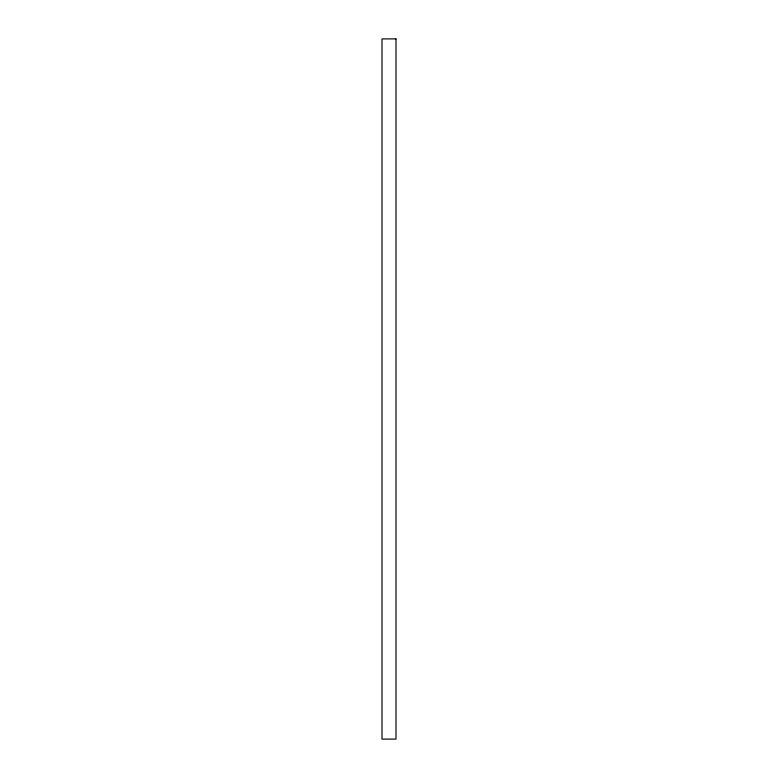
<?xml version="1.0" encoding="UTF-8"?>
<svg xmlns="http://www.w3.org/2000/svg" width="778" height="778" viewBox="0 0 778 778"><rect width="100%" height="100%" fill="white"/><g stroke="black" fill="none" stroke-linecap="round" stroke-linejoin="round"><path stroke-width="1.17" d="M396.002 38.9L381.998 38.9L381.998 739.1L396.002 739.1L396.002 38.9"/></g></svg>
